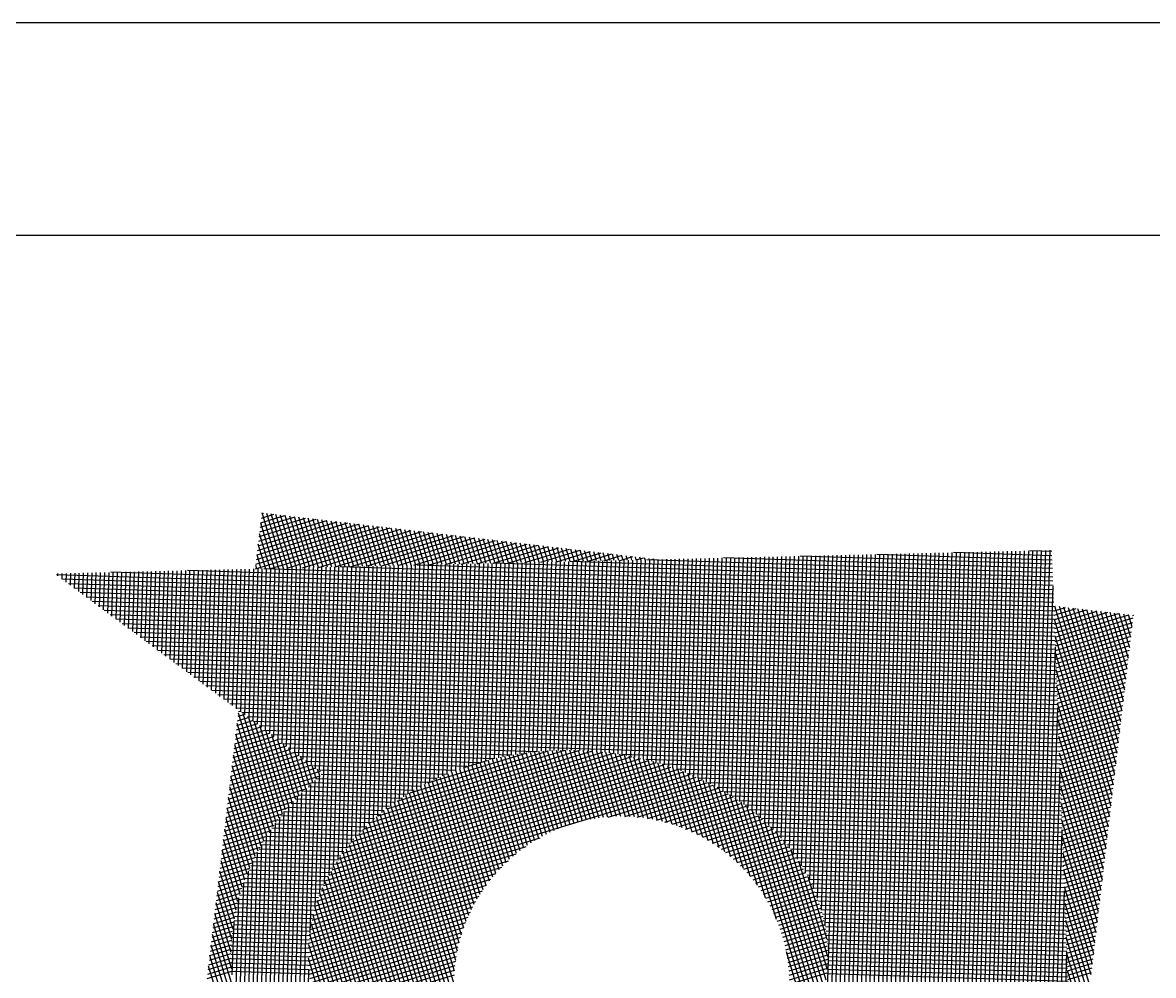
# Model space of a CAD drawing. Extents: x 0 to 1189, y 0 to 841.
# Drawn here: x 1141.99 to 1168.58, y 188.05 to 210.47 of the extents above; entities that cross this region are included whole.
import ezdxf

# ---------------------------------------------------------------- set-up
doc = ezdxf.new("R2010")
doc.units = 0
doc.layers.add('CARTOUCHE', color=7, linetype='Continuous')
doc.layers.add('CARTOUCHE_GLASS', color=7, linetype='Continuous')

msp = doc.modelspace()

# ---------------------------------------------------------------- linework, layer by layer
at = {"layer": 'CARTOUCHE'}
for p, q in [((999, 210.467), (1179, 210.467)), ((1003.865, 205.467), (1174.135, 205.467))]:
    msp.add_line(p, q, dxfattribs=at)
at = {"layer": 'CARTOUCHE_GLASS'}
for p, q in [((1147.617, 198.915), (1147.653, 198.926)), ((1148.018, 197.625), (1147.622, 198.929)), ((1148.121, 197.627), (1147.73, 198.917)), ((1148.225, 197.629), (1147.838, 198.904)), ((1147.503, 197.94), (1149.887, 198.663)), ((1147.516, 198.048), (1149.639, 198.692)), ((1147.528, 198.156), (1149.39, 198.721)), ((1147.541, 198.265), (1149.142, 198.751)), ((1147.554, 198.373), (1148.894, 198.78)), ((1147.567, 198.482), (1148.646, 198.809)), ((1147.579, 198.59), (1148.398, 198.838)), ((1147.914, 197.622), (1147.591, 198.687)), ((1147.592, 198.698), (1148.149, 198.867)), ((1147.605, 198.807), (1147.901, 198.897)), ((1148.329, 197.632), (1147.947, 198.891)), ((1148.433, 197.634), (1148.055, 198.878)), ((1148.536, 197.637), (1148.163, 198.866)), ((1148.64, 197.639), (1148.272, 198.853)), ((1148.744, 197.642), (1148.38, 198.84)), ((1148.848, 197.644), (1148.489, 198.828)), ((1148.951, 197.647), (1148.597, 198.815)), ((1149.055, 197.649), (1148.705, 198.802)), ((1149.159, 197.651), (1148.814, 198.789)), ((1149.263, 197.654), (1148.922, 198.777)), ((1149.366, 197.656), (1149.03, 198.764)), ((1149.47, 197.659), (1149.139, 198.751)), ((1149.574, 197.661), (1149.247, 198.738)), ((1149.678, 197.664), (1149.355, 198.726)), ((1149.781, 197.666), (1149.464, 198.713)), ((1149.885, 197.668), (1149.572, 198.7)), ((1149.989, 197.671), (1149.681, 198.687)), ((1150.093, 197.673), (1149.789, 198.675)), ((1150.197, 197.676), (1149.897, 198.662)), ((1150.3, 197.678), (1150.006, 198.649)), ((1147.465, 197.615), (1150.631, 198.576)), ((1147.477, 197.723), (1150.383, 198.605)), ((1147.49, 197.831), (1150.135, 198.634)), ((1147.81, 197.62), (1147.561, 198.439)), ((1147.827, 197.62), (1150.88, 198.546)), ((1148.2, 197.629), (1151.128, 198.517)), ((1148.574, 197.638), (1151.376, 198.488)), ((1148.947, 197.646), (1151.624, 198.459)), ((1149.32, 197.655), (1151.872, 198.43)), ((1149.694, 197.664), (1152.121, 198.4)), ((1150.404, 197.681), (1150.114, 198.636)), ((1150.508, 197.683), (1150.222, 198.624)), ((1150.612, 197.685), (1150.331, 198.611)), ((1150.715, 197.688), (1150.439, 198.598)), ((1150.819, 197.69), (1150.548, 198.585)), ((1150.923, 197.693), (1150.656, 198.573)), ((1151.027, 197.695), (1150.764, 198.56)), ((1151.13, 197.698), (1150.873, 198.547)), ((1151.234, 197.7), (1150.981, 198.534)), ((1151.338, 197.703), (1151.089, 198.522)), ((1151.442, 197.705), (1151.198, 198.509)), ((1151.545, 197.707), (1151.306, 198.496)), ((1151.649, 197.71), (1151.414, 198.483)), ((1151.753, 197.712), (1151.523, 198.471)), ((1151.857, 197.715), (1151.631, 198.458)), ((1151.961, 197.717), (1151.74, 198.445)), ((1152.064, 197.72), (1151.848, 198.432)), ((1152.168, 197.722), (1151.956, 198.42)), ((1152.272, 197.724), (1152.065, 198.407)), ((1152.376, 197.727), (1152.173, 198.394)), ((1152.479, 197.729), (1152.281, 198.381)), ((1147.706, 197.617), (1147.532, 198.19)), ((1150.067, 197.673), (1152.369, 198.371)), ((1150.44, 197.681), (1152.617, 198.342)), ((1150.813, 197.69), (1152.865, 198.313)), ((1151.187, 197.699), (1153.113, 198.284)), ((1151.56, 197.708), (1153.362, 198.254)), ((1151.933, 197.716), (1153.61, 198.225)), ((1152.306, 197.725), (1153.858, 198.196)), ((1152.583, 197.732), (1152.39, 198.369)), ((1152.687, 197.734), (1152.498, 198.356)), ((1152.791, 197.737), (1152.607, 198.343)), ((1152.68, 197.734), (1154.106, 198.167)), ((1152.894, 197.739), (1152.715, 198.331)), ((1152.998, 197.741), (1152.823, 198.318)), ((1153.102, 197.744), (1152.932, 198.305)), ((1153.206, 197.746), (1153.04, 198.292)), ((1153.053, 197.743), (1154.354, 198.138)), ((1153.309, 197.749), (1153.148, 198.28)), ((1153.413, 197.751), (1153.257, 198.267)), ((1153.517, 197.754), (1153.365, 198.254)), ((1153.426, 197.752), (1154.603, 198.109)), ((1153.621, 197.756), (1153.474, 198.241)), ((1153.725, 197.759), (1153.582, 198.229)), ((1153.828, 197.761), (1153.69, 198.216)), ((1153.932, 197.763), (1153.799, 198.203)), ((1154.036, 197.766), (1153.907, 198.19)), ((1154.14, 197.768), (1154.015, 198.178)), ((1154.243, 197.771), (1154.124, 198.165)), ((1154.347, 197.773), (1154.232, 198.152)), ((1154.451, 197.776), (1154.34, 198.139)), ((1154.555, 197.778), (1154.449, 198.127)), ((1154.658, 197.78), (1154.557, 198.114)), ((1147.602, 197.615), (1147.503, 197.942)), ((1153.799, 197.76), (1154.851, 198.079)), ((1154.173, 197.769), (1155.099, 198.05)), ((1154.546, 197.778), (1155.347, 198.021)), ((1154.762, 197.783), (1154.666, 198.101)), ((1154.866, 197.785), (1154.774, 198.088)), ((1154.97, 197.788), (1154.882, 198.076)), ((1154.919, 197.787), (1155.595, 197.992)), ((1155.073, 197.79), (1154.991, 198.063)), ((1155.177, 197.793), (1155.099, 198.05)), ((1155.281, 197.795), (1155.207, 198.037)), ((1155.292, 197.795), (1155.844, 197.963)), ((1155.385, 197.797), (1155.316, 198.025)), ((1155.488, 197.8), (1155.424, 198.012)), ((1155.592, 197.802), (1155.533, 197.999)), ((1155.696, 197.805), (1155.641, 197.986)), ((1155.666, 197.804), (1156.092, 197.933)), ((1155.8, 197.807), (1155.749, 197.974)), ((1155.904, 197.81), (1155.858, 197.961)), ((1156.007, 197.812), (1155.966, 197.948)), ((1156.039, 197.813), (1156.34, 197.904)), ((1156.111, 197.815), (1156.074, 197.935)), ((1156.215, 197.817), (1156.183, 197.923)), ((1156.319, 197.819), (1156.291, 197.91)), ((1156.422, 197.822), (1156.399, 197.897)), ((1156.412, 197.822), (1156.588, 197.875)), ((1156.526, 197.824), (1156.508, 197.885)), ((1156.63, 197.827), (1156.616, 197.872)), ((1156.734, 197.829), (1156.725, 197.859)), ((1156.785, 197.83), (1156.837, 197.846)), ((1156.837, 197.832), (1156.833, 197.846)), ((1157.084, 193), (1157.239, 197.84)), ((1157.183, 192.968), (1157.339, 197.843)), ((1157.282, 192.934), (1157.44, 197.845)), ((1157.381, 192.898), (1157.54, 197.847)), ((1157.48, 192.86), (1157.64, 197.85)), ((1157.578, 192.821), (1157.74, 197.852)), ((1157.677, 192.78), (1157.84, 197.855)), ((1157.776, 192.737), (1157.94, 197.857)), ((1157.874, 192.693), (1158.04, 197.859)), ((1157.973, 192.647), (1158.14, 197.862)), ((1158.072, 192.6), (1158.241, 197.864)), ((1158.17, 192.551), (1158.341, 197.866)), ((1158.268, 192.5), (1158.441, 197.869)), ((1158.367, 192.447), (1158.541, 197.871)), ((1158.465, 192.392), (1158.641, 197.873)), ((1166.208, 197.621), (1158.472, 197.869)), ((1158.563, 192.334), (1158.741, 197.876)), ((1158.661, 192.272), (1158.841, 197.878)), ((1158.759, 192.207), (1158.942, 197.88)), ((1158.857, 192.139), (1159.042, 197.883)), ((1158.955, 192.068), (1159.142, 197.885)), ((1159.053, 191.994), (1159.242, 197.887)), ((1159.15, 191.917), (1159.342, 197.89)), ((1159.248, 191.838), (1159.442, 197.892)), ((1159.345, 191.757), (1159.542, 197.894)), ((1159.442, 191.672), (1159.642, 197.897)), ((1159.54, 191.583), (1159.743, 197.899)), ((1159.637, 191.488), (1159.843, 197.901)), ((1159.733, 191.387), (1159.943, 197.904)), ((1159.83, 191.277), (1160.043, 197.906)), ((1159.926, 191.162), (1160.143, 197.908)), ((1160.023, 191.043), (1160.243, 197.911)), ((1160.119, 190.918), (1160.343, 197.913)), ((1160.214, 190.783), (1160.443, 197.915)), ((1166.204, 197.721), (1160.273, 197.911)), ((1160.31, 190.633), (1160.544, 197.918)), ((1160.404, 190.469), (1160.644, 197.92)), ((1160.499, 190.294), (1160.744, 197.922)), ((1160.592, 190.097), (1160.844, 197.925)), ((1160.685, 189.862), (1160.944, 197.927)), ((1160.776, 189.585), (1161.044, 197.93)), ((1160.799, 184.067), (1161.244, 197.934)), ((1160.864, 189.21), (1161.144, 197.932)), ((1160.897, 183.995), (1161.345, 197.937)), ((1160.994, 183.922), (1161.445, 197.939)), ((1161.092, 183.849), (1161.545, 197.941)), ((1161.19, 183.777), (1161.645, 197.944)), ((1161.288, 183.704), (1161.745, 197.946)), ((1161.385, 183.631), (1161.845, 197.948)), ((1161.483, 183.559), (1161.945, 197.951)), ((1161.581, 183.486), (1162.045, 197.953)), ((1161.678, 183.414), (1162.146, 197.955)), ((1161.776, 183.341), (1162.246, 197.958)), ((1161.874, 183.268), (1162.346, 197.96)), ((1161.972, 183.196), (1162.446, 197.962)), ((1162.069, 183.123), (1162.546, 197.965)), ((1166.2, 197.821), (1162.075, 197.954)), ((1162.167, 183.05), (1162.646, 197.967)), ((1162.265, 182.978), (1162.746, 197.969)), ((1162.362, 182.905), (1162.846, 197.972)), ((1162.46, 182.832), (1162.947, 197.974)), ((1162.558, 182.76), (1163.047, 197.976)), ((1162.656, 182.687), (1163.147, 197.979)), ((1162.753, 182.614), (1163.247, 197.981)), ((1162.851, 182.542), (1163.347, 197.983)), ((1162.949, 182.469), (1163.447, 197.986)), ((1163.046, 182.397), (1163.547, 197.988)), ((1163.144, 182.324), (1163.647, 197.99)), ((1163.242, 182.251), (1163.748, 197.993)), ((1163.34, 182.179), (1163.848, 197.995)), ((1163.437, 182.106), (1163.948, 197.997)), ((1163.535, 182.033), (1164.048, 198)), ((1163.633, 181.961), (1164.148, 198.002)), ((1163.73, 181.888), (1164.248, 198.005)), ((1163.828, 181.815), (1164.348, 198.007)), ((1166.196, 197.921), (1163.877, 197.996)), ((1163.926, 181.743), (1164.448, 198.009)), ((1164.024, 181.67), (1164.549, 198.012)), ((1164.121, 181.597), (1164.649, 198.014)), ((1164.219, 181.525), (1164.749, 198.016)), ((1164.317, 181.452), (1164.849, 198.019)), ((1164.415, 181.38), (1164.949, 198.021)), ((1164.512, 181.307), (1165.049, 198.023)), ((1164.61, 181.234), (1165.149, 198.026)), ((1164.708, 181.162), (1165.249, 198.028)), ((1164.805, 181.089), (1165.35, 198.03)), ((1164.903, 181.016), (1165.45, 198.033)), ((1165.001, 180.944), (1165.55, 198.035)), ((1165.099, 180.871), (1165.65, 198.037)), ((1165.196, 180.798), (1165.75, 198.04)), ((1165.294, 180.726), (1165.85, 198.042)), ((1165.392, 180.653), (1165.95, 198.044)), ((1165.489, 180.58), (1166.051, 198.047)), ((1165.587, 180.508), (1166.151, 198.049)), ((1166.192, 198.021), (1165.678, 198.038)), ((1145.848, 195.193), (1145.925, 197.575)), ((1166.234, 196.92), (1145.864, 197.574)), ((1145.946, 195.12), (1146.025, 197.578)), ((1146.044, 195.048), (1146.125, 197.58)), ((1146.142, 194.975), (1146.225, 197.582)), ((1146.239, 194.902), (1146.326, 197.585)), ((1146.337, 194.83), (1146.426, 197.587)), ((1146.435, 194.757), (1146.526, 197.59)), ((1146.532, 194.684), (1146.626, 197.592)), ((1146.63, 194.612), (1146.726, 197.594)), ((1146.728, 194.539), (1146.826, 197.597)), ((1146.826, 194.466), (1146.926, 197.599)), ((1146.923, 194.394), (1147.026, 197.601)), ((1147.021, 194.321), (1147.127, 197.604)), ((1147.119, 194.248), (1147.227, 197.606)), ((1147.217, 194.175), (1147.327, 197.608)), ((1147.314, 194.103), (1147.427, 197.611)), ((1147.412, 194.03), (1147.527, 197.613)), ((1147.499, 197.612), (1147.474, 197.694)), ((1147.51, 193.957), (1147.627, 197.615)), ((1147.607, 193.885), (1147.727, 197.618)), ((1166.231, 197.02), (1147.662, 197.616)), ((1147.705, 193.812), (1147.827, 197.62)), ((1147.803, 193.739), (1147.928, 197.622)), ((1147.901, 193.667), (1148.028, 197.625)), ((1147.998, 193.594), (1148.128, 197.627)), ((1148.096, 193.521), (1148.228, 197.629)), ((1148.194, 193.449), (1148.328, 197.632)), ((1148.291, 193.376), (1148.428, 197.634)), ((1148.389, 193.303), (1148.528, 197.637)), ((1148.487, 193.231), (1148.628, 197.639)), ((1148.585, 193.158), (1148.729, 197.641)), ((1148.682, 193.085), (1148.829, 197.644)), ((1148.78, 193.013), (1148.929, 197.646)), ((1148.878, 192.94), (1149.029, 197.648)), ((1148.975, 192.867), (1149.129, 197.651)), ((1148.982, 189.956), (1149.229, 197.653)), ((1149.09, 190.201), (1149.329, 197.655)), ((1149.197, 190.408), (1149.429, 197.658)), ((1149.303, 190.592), (1149.53, 197.66)), ((1149.408, 190.757), (1149.63, 197.662)), ((1166.227, 197.12), (1149.464, 197.658)), ((1149.513, 190.907), (1149.73, 197.665)), ((1149.617, 191.046), (1149.83, 197.667)), ((1149.721, 191.174), (1149.93, 197.669)), ((1149.825, 191.294), (1150.03, 197.672)), ((1149.929, 191.407), (1150.13, 197.674)), ((1150.032, 191.513), (1150.23, 197.676)), ((1150.136, 191.613), (1150.331, 197.679)), ((1150.239, 191.707), (1150.431, 197.681)), ((1150.342, 191.796), (1150.531, 197.683)), ((1150.445, 191.882), (1150.631, 197.686)), ((1150.547, 191.962), (1150.731, 197.688)), ((1150.65, 192.04), (1150.831, 197.69)), ((1150.752, 192.114), (1150.931, 197.693)), ((1150.854, 192.184), (1151.031, 197.695)), ((1150.957, 192.252), (1151.132, 197.697)), ((1151.059, 192.316), (1151.232, 197.7)), ((1151.161, 192.378), (1151.332, 197.702)), ((1151.263, 192.437), (1151.432, 197.704)), ((1166.223, 197.22), (1151.266, 197.701)), ((1151.365, 192.493), (1151.532, 197.707)), ((1151.466, 192.547), (1151.632, 197.709)), ((1151.568, 192.6), (1151.732, 197.712)), ((1151.67, 192.649), (1151.832, 197.714)), ((1151.771, 192.697), (1151.933, 197.716)), ((1151.873, 192.742), (1152.033, 197.719)), ((1151.974, 192.785), (1152.133, 197.721)), ((1152.076, 192.827), (1152.233, 197.723)), ((1152.177, 192.866), (1152.333, 197.726)), ((1152.278, 192.905), (1152.433, 197.728)), ((1152.379, 192.94), (1152.533, 197.73)), ((1152.481, 192.974), (1152.634, 197.733)), ((1152.582, 193.007), (1152.734, 197.735)), ((1152.683, 193.037), (1152.834, 197.737)), ((1152.784, 193.068), (1152.934, 197.74)), ((1152.885, 193.095), (1153.034, 197.742)), ((1152.986, 193.122), (1153.134, 197.744)), ((1166.219, 197.32), (1153.067, 197.743)), ((1153.086, 193.145), (1153.234, 197.747)), ((1153.187, 193.169), (1153.334, 197.749)), ((1153.288, 193.19), (1153.435, 197.751)), ((1153.389, 193.211), (1153.535, 197.754)), ((1153.489, 193.229), (1153.635, 197.756)), ((1153.59, 193.246), (1153.735, 197.758)), ((1153.69, 193.261), (1153.835, 197.761)), ((1153.791, 193.276), (1153.935, 197.763)), ((1153.891, 193.289), (1154.035, 197.765)), ((1153.992, 193.301), (1154.135, 197.768)), ((1154.092, 193.31), (1154.236, 197.77)), ((1154.193, 193.319), (1154.336, 197.772)), ((1154.293, 193.326), (1154.436, 197.775)), ((1154.393, 193.333), (1154.536, 197.777)), ((1154.493, 193.337), (1154.636, 197.78)), ((1154.594, 193.341), (1154.736, 197.782)), ((1154.694, 193.343), (1154.836, 197.784)), ((1154.794, 193.344), (1154.936, 197.787)), ((1166.215, 197.42), (1154.869, 197.785)), ((1154.894, 193.344), (1155.037, 197.789)), ((1154.994, 193.342), (1155.137, 197.791)), ((1155.094, 193.339), (1155.237, 197.794)), ((1155.194, 193.335), (1155.337, 197.796)), ((1155.294, 193.33), (1155.437, 197.798)), ((1155.393, 193.323), (1155.537, 197.801)), ((1155.493, 193.316), (1155.637, 197.803)), ((1155.593, 193.306), (1155.737, 197.805)), ((1155.693, 193.296), (1155.838, 197.808)), ((1155.792, 193.284), (1155.938, 197.81)), ((1155.892, 193.271), (1156.038, 197.812)), ((1155.992, 193.256), (1156.138, 197.815)), ((1156.091, 193.241), (1156.238, 197.817)), ((1156.191, 193.223), (1156.338, 197.819)), ((1156.29, 193.205), (1156.438, 197.822)), ((1156.389, 193.184), (1156.538, 197.824)), ((1156.489, 193.163), (1156.639, 197.826)), ((1156.588, 193.14), (1156.739, 197.829)), ((1166.211, 197.521), (1156.67, 197.827)), ((1156.687, 193.115), (1156.839, 197.831)), ((1156.787, 193.089), (1156.939, 197.833)), ((1156.886, 193.061), (1157.039, 197.836)), ((1156.985, 193.032), (1157.139, 197.838)), ((1166.242, 196.719), (1142.783, 197.473)), ((1142.819, 197.446), (1142.821, 197.502)), ((1142.917, 197.374), (1142.921, 197.505)), ((1166.246, 196.619), (1142.924, 197.368)), ((1143.015, 197.301), (1143.021, 197.507)), ((1143.112, 197.228), (1143.121, 197.51)), ((1143.21, 197.155), (1143.222, 197.512)), ((1143.308, 197.083), (1143.322, 197.514)), ((1143.406, 197.01), (1143.422, 197.517)), ((1143.503, 196.937), (1143.522, 197.519)), ((1143.601, 196.865), (1143.622, 197.521)), ((1143.699, 196.792), (1143.722, 197.524)), ((1143.796, 196.719), (1143.822, 197.526)), ((1143.894, 196.647), (1143.922, 197.528)), ((1143.992, 196.574), (1144.023, 197.531)), ((1166.238, 196.819), (1144.065, 197.532)), ((1144.09, 196.501), (1144.123, 197.533)), ((1144.187, 196.429), (1144.223, 197.535)), ((1144.285, 196.356), (1144.323, 197.538)), ((1144.383, 196.283), (1144.423, 197.54)), ((1144.48, 196.211), (1144.523, 197.542)), ((1144.578, 196.138), (1144.623, 197.545)), ((1144.676, 196.065), (1144.723, 197.547)), ((1144.774, 195.993), (1144.824, 197.55)), ((1144.871, 195.92), (1144.924, 197.552)), ((1144.969, 195.847), (1145.024, 197.554)), ((1145.067, 195.774), (1145.124, 197.557)), ((1145.164, 195.702), (1145.224, 197.559)), ((1145.262, 195.629), (1145.324, 197.561)), ((1145.36, 195.556), (1145.424, 197.564)), ((1145.458, 195.484), (1145.524, 197.566)), ((1145.555, 195.411), (1145.625, 197.568)), ((1145.653, 195.338), (1145.725, 197.571)), ((1145.751, 195.266), (1145.825, 197.573)), ((1166.249, 196.519), (1143.065, 197.264)), ((1166.253, 196.419), (1143.205, 197.159)), ((1166.257, 196.319), (1143.346, 197.055)), ((1165.685, 180.435), (1166.224, 197.204)), ((1166.261, 196.218), (1143.486, 196.95)), ((1166.265, 196.118), (1143.627, 196.845)), ((1166.268, 196.018), (1143.768, 196.741)), ((1166.272, 195.918), (1143.908, 196.636)), ((1166.276, 195.818), (1144.049, 196.532)), ((1166.242, 196.729), (1166.268, 196.737)), ((1166.245, 196.625), (1166.516, 196.707)), ((1166.249, 196.522), (1166.764, 196.678)), ((1166.253, 196.419), (1167.012, 196.649)), ((1166.257, 196.315), (1167.261, 196.62)), ((1167.615, 192.276), (1166.261, 196.737)), ((1166.261, 196.212), (1167.509, 196.591)), ((1166.265, 196.109), (1167.757, 196.561)), ((1166.269, 196.005), (1168.005, 196.532)), ((1167.644, 192.524), (1166.37, 196.725)), ((1167.673, 192.772), (1166.478, 196.712)), ((1167.703, 193.02), (1166.586, 196.699)), ((1167.732, 193.269), (1166.695, 196.686)), ((1167.761, 193.517), (1166.803, 196.674)), ((1167.79, 193.765), (1166.911, 196.661)), ((1167.819, 194.013), (1167.02, 196.648)), ((1167.848, 194.262), (1167.128, 196.635)), ((1167.878, 194.51), (1167.236, 196.623)), ((1167.907, 194.758), (1167.345, 196.61)), ((1167.936, 195.006), (1167.453, 196.597)), ((1167.965, 195.254), (1167.562, 196.584)), ((1167.994, 195.503), (1167.67, 196.572)), ((1168.024, 195.751), (1167.778, 196.559)), ((1168.053, 195.999), (1167.887, 196.546)), ((1168.082, 196.247), (1167.995, 196.533)), ((1168.111, 196.496), (1168.103, 196.521)), ((1166.28, 195.717), (1144.189, 196.427)), ((1166.283, 195.617), (1144.33, 196.323)), ((1167.586, 192.027), (1166.253, 196.419)), ((1166.273, 195.902), (1168.107, 196.459)), ((1166.277, 195.799), (1168.094, 196.35)), ((1166.287, 195.517), (1144.47, 196.218)), ((1166.291, 195.417), (1144.611, 196.113)), ((1166.295, 195.317), (1144.752, 196.009)), ((1167.557, 191.779), (1166.268, 196.026)), ((1166.28, 195.695), (1168.081, 196.242)), ((1166.284, 195.592), (1168.069, 196.134)), ((1166.288, 195.489), (1168.056, 196.025)), ((1166.298, 195.217), (1144.892, 195.904)), ((1166.302, 195.116), (1145.033, 195.8)), ((1165.783, 180.363), (1166.278, 195.772)), ((1166.292, 195.385), (1168.043, 195.917)), ((1166.296, 195.282), (1168.03, 195.808)), ((1166.306, 195.016), (1145.173, 195.695)), ((1166.31, 194.916), (1145.314, 195.591)), ((1166.314, 194.816), (1145.455, 195.486)), ((1167.527, 191.531), (1166.283, 195.633)), ((1166.3, 195.179), (1168.018, 195.7)), ((1166.304, 195.075), (1168.005, 195.592)), ((1166.308, 194.972), (1167.992, 195.483)), ((1166.317, 194.716), (1145.595, 195.381)), ((1166.321, 194.616), (1145.736, 195.277)), ((1167.498, 191.283), (1166.298, 195.24)), ((1166.312, 194.869), (1167.979, 195.375)), ((1166.315, 194.766), (1167.967, 195.267)), ((1166.325, 194.515), (1145.876, 195.172)), ((1166.329, 194.415), (1146.017, 195.068)), ((1166.332, 194.315), (1146.157, 194.963)), ((1166.319, 194.662), (1167.954, 195.158)), ((1166.323, 194.559), (1167.941, 195.05)), ((1166.327, 194.456), (1167.928, 194.941)), ((1166.336, 194.215), (1146.298, 194.859)), ((1166.34, 194.115), (1146.439, 194.754)), ((1166.344, 194.015), (1146.579, 194.649)), ((1167.469, 191.035), (1166.312, 194.846)), ((1166.331, 194.352), (1167.916, 194.833)), ((1166.335, 194.249), (1167.903, 194.725)), ((1166.348, 193.914), (1146.72, 194.545)), ((1166.351, 193.814), (1146.86, 194.44)), ((1167.44, 190.786), (1166.327, 194.453)), ((1166.339, 194.146), (1167.89, 194.616)), ((1166.343, 194.042), (1167.877, 194.508)), ((1166.347, 193.939), (1167.865, 194.4)), ((1166.355, 193.714), (1147.001, 194.336)), ((1147.057, 194.147), (1147.198, 194.189)), ((1147.878, 191.541), (1147.065, 194.219)), ((1147.07, 194.255), (1147.098, 194.264)), ((1166.359, 193.614), (1147.142, 194.231)), ((1147.95, 191.647), (1147.173, 194.208)), ((1166.363, 193.514), (1147.282, 194.127)), ((1165.88, 180.29), (1166.332, 194.338)), ((1166.35, 193.836), (1167.852, 194.291)), ((1166.354, 193.732), (1167.839, 194.183)), ((1147.006, 193.713), (1147.597, 193.893)), ((1147.019, 193.822), (1147.497, 193.967)), ((1147.031, 193.93), (1147.397, 194.041)), ((1147.806, 191.433), (1147.036, 193.971)), ((1147.044, 194.038), (1147.297, 194.115)), ((1148.024, 191.748), (1147.308, 194.107)), ((1166.366, 193.414), (1147.423, 194.022)), ((1148.099, 191.846), (1147.443, 194.007)), ((1166.37, 193.313), (1147.563, 193.918)), ((1148.175, 191.941), (1147.578, 193.906)), ((1167.411, 190.538), (1166.342, 194.06)), ((1166.358, 193.629), (1167.826, 194.075)), ((1166.362, 193.526), (1167.814, 193.966)), ((1166.366, 193.422), (1167.801, 193.858)), ((1146.955, 193.28), (1147.996, 193.596)), ((1146.968, 193.388), (1147.896, 193.67)), ((1146.98, 193.497), (1147.796, 193.744)), ((1146.993, 193.605), (1147.697, 193.818)), ((1147.735, 191.323), (1147.007, 193.723)), ((1166.374, 193.213), (1147.704, 193.813)), ((1148.252, 192.031), (1147.713, 193.806)), ((1166.378, 193.113), (1147.844, 193.708)), ((1148.33, 192.118), (1147.848, 193.706)), ((1148.409, 192.202), (1147.983, 193.605)), ((1166.381, 193.013), (1147.985, 193.604)), ((1167.382, 190.29), (1166.357, 193.667)), ((1166.37, 193.319), (1167.788, 193.749)), ((1166.374, 193.216), (1167.776, 193.641)), ((1146.917, 192.955), (1148.295, 193.373)), ((1146.929, 193.063), (1148.195, 193.447)), ((1146.942, 193.171), (1148.096, 193.521)), ((1147.665, 191.208), (1146.978, 193.474)), ((1148.489, 192.281), (1148.118, 193.505)), ((1154.072, 193.308), (1148.126, 193.499)), ((1148.571, 192.358), (1148.253, 193.404)), ((1153.481, 193.227), (1148.266, 193.395)), ((1150.348, 191.801), (1155.368, 193.325)), ((1150.555, 191.969), (1155.073, 193.34)), ((1150.8, 192.148), (1154.742, 193.344)), ((1151.103, 192.344), (1154.355, 193.331)), ((1154.769, 191.561), (1154.235, 193.322)), ((1154.864, 191.593), (1154.337, 193.33)), ((1154.959, 191.622), (1154.44, 193.335)), ((1155.056, 191.65), (1154.543, 193.339)), ((1155.153, 191.675), (1154.647, 193.342)), ((1155.25, 191.697), (1154.751, 193.344)), ((1155.349, 191.717), (1154.855, 193.344)), ((1155.448, 191.734), (1154.96, 193.342)), ((1155.548, 191.749), (1155.065, 193.34)), ((1155.649, 191.762), (1155.171, 193.336)), ((1155.75, 191.771), (1155.277, 193.331)), ((1155.853, 191.779), (1155.384, 193.324)), ((1166.378, 193.112), (1167.763, 193.533)), ((1166.382, 193.009), (1167.75, 193.424)), ((1146.866, 192.521), (1148.694, 193.076)), ((1146.878, 192.63), (1148.595, 193.15)), ((1146.891, 192.738), (1148.495, 193.225)), ((1146.904, 192.846), (1148.395, 193.299)), ((1147.596, 191.091), (1146.949, 193.226)), ((1148.652, 192.433), (1148.388, 193.304)), ((1153.065, 193.14), (1148.407, 193.29)), ((1148.734, 192.508), (1148.523, 193.204)), ((1152.729, 193.051), (1148.547, 193.186)), ((1148.816, 192.583), (1148.658, 193.103)), ((1152.44, 192.96), (1148.688, 193.081)), ((1149.431, 190.792), (1156.898, 193.057)), ((1149.525, 190.925), (1156.717, 193.107)), ((1149.629, 191.061), (1156.527, 193.154)), ((1149.743, 191.2), (1156.326, 193.197)), ((1149.869, 191.343), (1156.112, 193.237)), ((1150.009, 191.49), (1155.884, 193.272)), ((1150.167, 191.642), (1155.637, 193.302)), ((1151.517, 192.574), (1153.858, 193.284)), ((1152.394, 192.945), (1152.917, 193.103)), ((1153.441, 190.771), (1152.748, 193.057)), ((1153.524, 190.844), (1152.844, 193.084)), ((1153.607, 190.913), (1152.941, 193.11)), ((1153.692, 190.979), (1153.038, 193.134)), ((1153.777, 191.042), (1153.135, 193.157)), ((1153.863, 191.103), (1153.233, 193.179)), ((1153.95, 191.16), (1153.332, 193.199)), ((1154.038, 191.215), (1153.43, 193.218)), ((1154.127, 191.267), (1153.529, 193.236)), ((1154.216, 191.317), (1153.629, 193.252)), ((1154.306, 191.364), (1153.729, 193.267)), ((1154.398, 191.408), (1153.829, 193.281)), ((1154.489, 191.45), (1153.93, 193.293)), ((1154.582, 191.489), (1154.031, 193.304)), ((1154.675, 191.526), (1154.133, 193.314)), ((1155.956, 191.783), (1155.491, 193.316)), ((1156.06, 191.785), (1155.598, 193.305)), ((1156.164, 191.785), (1155.706, 193.294)), ((1156.27, 191.781), (1155.815, 193.281)), ((1156.376, 191.774), (1155.924, 193.266)), ((1156.484, 191.765), (1156.033, 193.25)), ((1166.385, 192.913), (1156.072, 193.244)), ((1156.592, 191.752), (1156.143, 193.231)), ((1156.701, 191.736), (1156.254, 193.212)), ((1156.812, 191.717), (1156.365, 193.189)), ((1156.923, 191.694), (1156.477, 193.165)), ((1157.036, 191.668), (1156.589, 193.14)), ((1166.389, 192.812), (1156.646, 193.125)), ((1157.149, 191.638), (1156.702, 193.111)), ((1157.264, 191.604), (1156.816, 193.081)), ((1167.352, 190.042), (1166.372, 193.274)), ((1166.385, 192.906), (1167.737, 193.316)), ((1166.389, 192.802), (1167.725, 193.208)), ((1166.393, 192.699), (1167.712, 193.099)), ((1146.827, 192.196), (1148.994, 192.853)), ((1146.84, 192.304), (1148.894, 192.928)), ((1146.853, 192.413), (1148.794, 193.002)), ((1147.529, 190.97), (1146.919, 192.978)), ((1148.897, 192.659), (1148.793, 193.003)), ((1152.184, 192.869), (1148.829, 192.976)), ((1148.978, 192.739), (1148.928, 192.902)), ((1151.953, 192.776), (1148.969, 192.872)), ((1149.131, 190.282), (1157.543, 192.835)), ((1149.196, 190.407), (1157.392, 192.894)), ((1149.267, 190.533), (1157.234, 192.95)), ((1149.346, 190.661), (1157.07, 193.005)), ((1152.821, 190.061), (1151.992, 192.793)), ((1152.894, 190.164), (1152.085, 192.83)), ((1152.968, 190.263), (1152.178, 192.867)), ((1153.044, 190.358), (1152.272, 192.903)), ((1153.121, 190.448), (1152.367, 192.935)), ((1153.2, 190.534), (1152.461, 192.968)), ((1153.279, 190.617), (1152.556, 192.999)), ((1153.36, 190.696), (1152.652, 193.028)), ((1157.38, 191.565), (1156.93, 193.048)), ((1166.393, 192.712), (1157.046, 193.013)), ((1157.498, 191.522), (1157.046, 193.013)), ((1157.617, 191.474), (1157.161, 192.975)), ((1157.738, 191.421), (1157.278, 192.935)), ((1166.397, 192.612), (1157.369, 192.902)), ((1157.86, 191.361), (1157.396, 192.892)), ((1157.985, 191.296), (1157.514, 192.847)), ((1158.111, 191.223), (1157.633, 192.798)), ((1166.4, 192.512), (1157.645, 192.793)), ((1165.978, 180.217), (1166.386, 192.904)), ((1167.323, 189.793), (1166.386, 192.881)), ((1166.397, 192.596), (1167.699, 192.991)), ((1166.401, 192.492), (1167.686, 192.882)), ((1146.802, 191.979), (1148.828, 192.594)), ((1146.815, 192.088), (1148.985, 192.746)), ((1147.462, 190.845), (1146.89, 192.73)), ((1148.514, 184.733), (1148.765, 192.536)), ((1148.753, 189.051), (1148.868, 192.632)), ((1151.367, 192.495), (1148.809, 192.577)), ((1148.872, 189.639), (1148.971, 192.732)), ((1151.546, 192.589), (1148.912, 192.674)), ((1148.923, 189.802), (1158.1, 192.586)), ((1148.967, 189.919), (1157.966, 192.65)), ((1151.741, 192.683), (1149.009, 192.771)), ((1149.016, 190.039), (1157.83, 192.713)), ((1149.07, 190.16), (1157.689, 192.775)), ((1152.421, 189.311), (1151.443, 192.535)), ((1152.482, 189.455), (1151.533, 192.583)), ((1152.546, 189.59), (1151.624, 192.627)), ((1152.612, 189.717), (1151.715, 192.67)), ((1152.679, 189.838), (1151.807, 192.713)), ((1152.749, 189.952), (1151.899, 192.753)), ((1158.24, 191.142), (1157.753, 192.747)), ((1158.372, 191.052), (1157.874, 192.693)), ((1166.404, 192.412), (1157.891, 192.685)), ((1158.507, 190.951), (1157.996, 192.636)), ((1166.408, 192.312), (1158.116, 192.578)), ((1158.646, 190.837), (1158.118, 192.577)), ((1166.405, 192.389), (1167.674, 192.774)), ((1166.409, 192.286), (1167.661, 192.666)), ((1166.413, 192.182), (1167.648, 192.557)), ((1146.776, 191.763), (1148.492, 192.283)), ((1146.789, 191.871), (1148.658, 192.438)), ((1147.397, 190.716), (1146.861, 192.482)), ((1148.321, 184.944), (1148.558, 192.346)), ((1148.417, 184.836), (1148.662, 192.442)), ((1150.892, 192.21), (1148.495, 192.287)), ((1151.041, 192.305), (1148.598, 192.383)), ((1151.199, 192.4), (1148.704, 192.48)), ((1152.176, 188.397), (1150.998, 192.278)), ((1152.214, 188.617), (1151.086, 192.333)), ((1152.259, 188.814), (1151.175, 192.386)), ((1152.309, 188.993), (1151.263, 192.438)), ((1152.363, 189.158), (1151.353, 192.487)), ((1155.763, 191.773), (1158.229, 192.521)), ((1156.148, 191.785), (1158.354, 192.454)), ((1156.44, 191.769), (1158.475, 192.386)), ((1156.685, 191.739), (1158.591, 192.317)), ((1158.79, 190.708), (1158.242, 192.514)), ((1166.412, 192.211), (1158.323, 192.471)), ((1158.94, 190.559), (1158.367, 192.447)), ((1159.098, 190.382), (1158.493, 192.376)), ((1166.415, 192.111), (1158.511, 192.365)), ((1159.268, 190.165), (1158.621, 192.298)), ((1166.419, 192.011), (1158.68, 192.26)), ((1167.294, 189.545), (1166.401, 192.487)), ((1166.417, 192.079), (1167.635, 192.449)), ((1166.421, 191.976), (1167.623, 192.341)), ((1146.751, 191.546), (1148.217, 191.991)), ((1146.764, 191.654), (1148.345, 192.134)), ((1147.333, 190.58), (1146.832, 192.234)), ((1148.032, 185.298), (1148.248, 192.027)), ((1148.128, 185.175), (1148.352, 192.141)), ((1150.496, 191.922), (1148.221, 191.995)), ((1148.224, 185.056), (1148.455, 192.247)), ((1150.62, 192.018), (1148.306, 192.093)), ((1150.752, 192.114), (1148.398, 192.19)), ((1153.128, 183.884), (1150.652, 192.042)), ((1152.16, 187.418), (1150.738, 192.104)), ((1152.137, 187.837), (1150.824, 192.164)), ((1152.148, 188.144), (1150.911, 192.222)), ((1156.9, 191.699), (1158.701, 192.246)), ((1157.093, 191.653), (1158.808, 192.174)), ((1157.269, 191.602), (1158.911, 192.101)), ((1157.431, 191.547), (1159.01, 192.026)), ((1159.461, 189.875), (1158.751, 192.212)), ((1166.423, 191.911), (1158.835, 192.155)), ((1159.722, 189.358), (1158.884, 192.12)), ((1166.427, 191.811), (1158.979, 192.05)), ((1160.572, 186.901), (1159.019, 192.02)), ((1167.265, 189.297), (1166.416, 192.094)), ((1166.424, 191.873), (1167.61, 192.232)), ((1166.428, 191.769), (1167.597, 192.124)), ((1166.432, 191.666), (1167.584, 192.016)), ((1146.738, 191.438), (1148.104, 191.852)), ((1147.213, 190.289), (1146.773, 191.737)), ((1147.272, 190.438), (1146.803, 191.985)), ((1147.84, 185.562), (1148.04, 191.769)), ((1147.936, 185.427), (1148.144, 191.903)), ((1150.264, 191.73), (1148.063, 191.8)), ((1150.378, 191.826), (1148.14, 191.898)), ((1152.675, 183.996), (1150.315, 191.774)), ((1152.789, 183.966), (1150.399, 191.844)), ((1152.903, 183.936), (1150.482, 191.912)), ((1153.015, 183.909), (1150.567, 191.978)), ((1157.582, 191.489), (1159.107, 191.951)), ((1157.724, 191.427), (1159.202, 191.876)), ((1157.857, 191.363), (1159.295, 191.799)), ((1166.43, 191.711), (1159.115, 191.946)), ((1160.634, 187.041), (1159.156, 191.912)), ((1166.434, 191.61), (1159.244, 191.841)), ((1160.694, 187.19), (1159.295, 191.799)), ((1166.438, 191.51), (1159.368, 191.737)), ((1166.436, 191.563), (1167.572, 191.907)), ((1166.44, 191.459), (1167.559, 191.799)), ((1146.713, 191.221), (1147.907, 191.583)), ((1146.725, 191.329), (1148.001, 191.716)), ((1147.156, 190.131), (1146.744, 191.489)), ((1147.65, 185.855), (1147.83, 191.47)), ((1147.745, 185.704), (1147.935, 191.625)), ((1149.961, 191.439), (1147.854, 191.507)), ((1150.057, 191.536), (1147.921, 191.605)), ((1150.157, 191.633), (1147.991, 191.703)), ((1152.212, 184.147), (1149.99, 191.469)), ((1152.329, 184.105), (1150.07, 191.549)), ((1152.445, 184.066), (1150.151, 191.627)), ((1152.56, 184.031), (1150.233, 191.701)), ((1157.983, 191.297), (1159.386, 191.722)), ((1158.102, 191.228), (1159.473, 191.644)), ((1158.215, 191.158), (1159.558, 191.566)), ((1158.323, 191.086), (1159.639, 191.486)), ((1160.749, 187.352), (1159.436, 191.678)), ((1166.442, 191.41), (1159.485, 191.634)), ((1160.8, 187.529), (1159.582, 191.543)), ((1166.446, 191.31), (1159.595, 191.53)), ((1166.076, 180.145), (1166.44, 191.47)), ((1167.236, 189.049), (1166.431, 191.701)), ((1166.444, 191.356), (1167.546, 191.69)), ((1166.448, 191.253), (1167.533, 191.582)), ((1166.452, 191.149), (1167.521, 191.474)), ((1146.674, 190.896), (1147.657, 191.194)), ((1146.687, 191.004), (1147.735, 191.322)), ((1146.7, 191.112), (1147.818, 191.452)), ((1147.103, 189.961), (1146.715, 191.241)), ((1147.555, 186.017), (1147.725, 191.305)), ((1149.699, 191.148), (1147.668, 191.213)), ((1149.781, 191.245), (1147.728, 191.311)), ((1149.869, 191.342), (1147.791, 191.409)), ((1148.885, 189.685), (1154.161, 191.286)), ((1151.855, 184.291), (1149.754, 191.213)), ((1151.974, 184.24), (1149.832, 191.301)), ((1152.094, 184.192), (1149.91, 191.387)), ((1158.426, 191.013), (1159.717, 191.405)), ((1158.524, 190.938), (1159.791, 191.323)), ((1158.617, 190.862), (1159.862, 191.24)), ((1166.449, 191.21), (1159.696, 191.427)), ((1160.845, 187.723), (1159.734, 191.386)), ((1166.453, 191.11), (1159.79, 191.324)), ((1166.457, 191.009), (1159.878, 191.221)), ((1160.885, 187.935), (1159.895, 191.201)), ((1167.206, 188.801), (1166.446, 191.308)), ((1166.456, 191.046), (1167.508, 191.365)), ((1166.459, 190.943), (1167.495, 191.257)), ((1146.649, 190.679), (1147.513, 190.941)), ((1146.662, 190.787), (1147.582, 191.067)), ((1147.054, 189.779), (1146.686, 190.993)), ((1147.367, 186.391), (1147.513, 190.941)), ((1147.46, 186.195), (1147.619, 191.13)), ((1149.546, 190.952), (1147.554, 191.016)), ((1149.621, 191.05), (1147.61, 191.115)), ((1148.852, 189.571), (1153.834, 191.083)), ((1151.488, 184.467), (1149.527, 190.927)), ((1151.611, 184.403), (1149.602, 191.026)), ((1151.733, 184.346), (1149.677, 191.122)), ((1158.707, 190.785), (1159.931, 191.156)), ((1158.792, 190.706), (1159.999, 191.072)), ((1158.874, 190.626), (1160.065, 190.988)), ((1166.461, 190.909), (1159.962, 191.118)), ((1166.464, 190.809), (1160.044, 191.015)), ((1160.915, 188.181), (1160.062, 190.992)), ((1166.463, 190.839), (1167.483, 191.149)), ((1166.467, 190.736), (1167.47, 191.04)), ((1166.471, 190.633), (1167.457, 190.932)), ((1146.623, 190.462), (1147.386, 190.694)), ((1146.636, 190.571), (1147.447, 190.817)), ((1147.009, 189.582), (1146.657, 190.745)), ((1147.274, 186.61), (1147.406, 190.734)), ((1149.344, 190.659), (1147.4, 190.721)), ((1149.407, 190.757), (1147.449, 190.82)), ((1149.474, 190.855), (1147.5, 190.918)), ((1148.801, 189.346), (1153.413, 190.746)), ((1148.825, 189.458), (1153.6, 190.907)), ((1151.237, 184.604), (1149.382, 190.718)), ((1151.363, 184.532), (1149.454, 190.825)), ((1158.952, 190.546), (1160.13, 190.903)), ((1159.027, 190.464), (1160.191, 190.817)), ((1159.099, 190.381), (1160.249, 190.73)), ((1166.468, 190.709), (1160.122, 190.913)), ((1166.472, 190.609), (1160.196, 190.81)), ((1160.929, 188.481), (1160.244, 190.738)), ((1166.476, 190.509), (1160.263, 190.708)), ((1167.177, 188.552), (1166.46, 190.915)), ((1166.475, 190.529), (1167.444, 190.823)), ((1166.479, 190.426), (1167.432, 190.715)), ((1146.598, 190.245), (1147.278, 190.452)), ((1146.611, 190.354), (1147.33, 190.572)), ((1146.969, 189.371), (1146.627, 190.496)), ((1147.182, 186.859), (1147.299, 190.501)), ((1149.173, 190.364), (1147.267, 190.425)), ((1149.226, 190.462), (1147.309, 190.524)), ((1149.284, 190.561), (1147.353, 190.623)), ((1148.763, 189.126), (1153.122, 190.448)), ((1148.781, 189.236), (1153.256, 190.594)), ((1150.981, 184.76), (1149.242, 190.49)), ((1151.11, 184.679), (1149.311, 190.607)), ((1159.167, 190.297), (1160.304, 190.642)), ((1159.233, 190.213), (1160.356, 190.554)), ((1159.295, 190.127), (1160.407, 190.465)), ((1166.48, 190.408), (1160.326, 190.606)), ((1166.483, 190.308), (1160.385, 190.504)), ((1166.487, 190.208), (1160.441, 190.402)), ((1167.148, 188.304), (1166.475, 190.522)), ((1166.483, 190.323), (1167.419, 190.607)), ((1166.487, 190.219), (1167.406, 190.498)), ((1146.572, 190.029), (1147.186, 190.215)), ((1146.585, 190.137), (1147.23, 190.333)), ((1146.934, 189.143), (1146.598, 190.248)), ((1147.091, 187.148), (1147.19, 190.227)), ((1149.029, 190.068), (1147.156, 190.129)), ((1149.074, 190.167), (1147.19, 190.228)), ((1149.122, 190.266), (1147.227, 190.326)), ((1148.735, 188.908), (1152.899, 190.172)), ((1148.748, 189.017), (1153.004, 190.308)), ((1150.717, 184.94), (1149.109, 190.24)), ((1150.85, 184.847), (1149.175, 190.368)), ((1159.355, 190.041), (1160.456, 190.375)), ((1159.412, 189.954), (1160.504, 190.285)), ((1159.466, 189.866), (1160.548, 190.194)), ((1160.909, 188.891), (1160.462, 190.364)), ((1166.491, 190.108), (1160.496, 190.3)), ((1166.495, 190.008), (1160.546, 190.199)), ((1167.119, 188.056), (1166.49, 190.128)), ((1166.491, 190.116), (1167.393, 190.39)), ((1166.494, 190.013), (1167.381, 190.282)), ((1166.498, 189.909), (1167.368, 190.173)), ((1146.534, 189.704), (1147.077, 189.868)), ((1146.547, 189.812), (1147.109, 189.983)), ((1146.56, 189.92), (1147.145, 190.098)), ((1146.907, 188.888), (1146.569, 190)), ((1147.002, 187.51), (1147.078, 189.872)), ((1148.949, 189.871), (1147.094, 189.931)), ((1148.987, 189.97), (1147.124, 190.03)), ((1148.716, 188.694), (1152.723, 189.909)), ((1148.724, 188.801), (1152.806, 190.039)), ((1150.445, 185.149), (1148.984, 189.962)), ((1150.582, 185.04), (1149.045, 190.105)), ((1159.518, 189.777), (1160.59, 190.102)), ((1159.567, 189.687), (1160.629, 190.009)), ((1159.613, 189.597), (1160.665, 189.916)), ((1166.498, 189.907), (1160.592, 190.097)), ((1166.502, 189.807), (1160.634, 189.996)), ((1166.506, 189.707), (1160.673, 189.895)), ((1166.173, 180.072), (1166.494, 190.036)), ((1166.502, 189.806), (1167.355, 190.065)), ((1166.506, 189.703), (1167.342, 189.957)), ((1146.509, 189.487), (1147.022, 189.643)), ((1146.521, 189.595), (1147.048, 189.755)), ((1146.894, 188.585), (1146.54, 189.752)), ((1148.853, 189.574), (1147.02, 189.633)), ((1148.882, 189.673), (1147.043, 189.732)), ((1148.913, 189.772), (1147.067, 189.831)), ((1148.71, 188.483), (1152.58, 189.657)), ((1148.711, 188.588), (1152.648, 189.782)), ((1150.16, 185.397), (1148.872, 189.642)), ((1150.304, 185.267), (1148.926, 189.809)), ((1159.657, 189.506), (1160.699, 189.822)), ((1159.699, 189.414), (1160.732, 189.727)), ((1159.737, 189.321), (1160.762, 189.632)), ((1166.51, 189.607), (1160.709, 189.793)), ((1166.513, 189.507), (1160.743, 189.692)), ((1167.09, 187.808), (1166.505, 189.735)), ((1166.51, 189.599), (1167.33, 189.848)), ((1166.514, 189.496), (1167.317, 189.74)), ((1166.518, 189.393), (1167.304, 189.631)), ((1146.483, 189.27), (1146.978, 189.42)), ((1146.496, 189.378), (1146.999, 189.531)), ((1146.908, 188.194), (1146.511, 189.504)), ((1148.787, 189.276), (1146.962, 189.334)), ((1148.806, 189.375), (1146.98, 189.434)), ((1148.828, 189.475), (1146.999, 189.533)), ((1148.711, 188.379), (1152.519, 189.534)), ((1148.716, 188.276), (1152.464, 189.413)), ((1150.012, 185.541), (1148.824, 189.456)), ((1159.774, 189.227), (1160.79, 189.536)), ((1159.808, 189.133), (1160.815, 189.439)), ((1159.839, 189.038), (1160.838, 189.341)), ((1166.517, 189.407), (1160.774, 189.591)), ((1166.521, 189.306), (1160.802, 189.49)), ((1166.525, 189.206), (1160.827, 189.389)), ((1167.061, 187.559), (1166.52, 189.342)), ((1166.522, 189.289), (1167.291, 189.523)), ((1166.526, 189.186), (1167.279, 189.415)), ((1146.445, 188.945), (1146.927, 189.091)), ((1146.458, 189.053), (1146.942, 189.2)), ((1146.47, 189.162), (1146.959, 189.31)), ((1146.987, 187.591), (1146.481, 189.256)), ((1146.92, 188.057), (1146.961, 189.322)), ((1148.756, 189.077), (1146.933, 189.135)), ((1148.771, 189.176), (1146.947, 189.235)), ((1148.724, 188.173), (1152.414, 189.293)), ((1148.734, 188.072), (1152.369, 189.175)), ((1149.858, 185.703), (1148.783, 189.248)), ((1159.869, 188.943), (1160.858, 189.243)), ((1159.895, 188.846), (1160.876, 189.144)), ((1166.529, 189.106), (1160.849, 189.289)), ((1166.532, 189.006), (1160.868, 189.188)), ((1166.536, 188.906), (1160.884, 189.087)), ((1166.529, 189.083), (1167.266, 189.306)), ((1166.533, 188.979), (1167.253, 189.198)), ((1166.537, 188.876), (1167.24, 189.09)), ((1146.419, 188.728), (1146.906, 188.876)), ((1146.432, 188.837), (1146.915, 188.983)), ((1149.826, 177.889), (1146.452, 189.008)), ((1148.722, 188.778), (1146.903, 188.836)), ((1148.732, 188.877), (1146.911, 188.936)), ((1148.743, 188.977), (1146.921, 189.036)), ((1148.747, 187.971), (1152.329, 189.059)), ((1149.698, 185.888), (1148.748, 189.017)), ((1148.763, 187.872), (1152.294, 188.943)), ((1148.781, 187.773), (1152.263, 188.829)), ((1159.92, 188.749), (1160.891, 189.044)), ((1159.941, 188.651), (1160.903, 188.943)), ((1159.961, 188.553), (1160.914, 188.842)), ((1166.54, 188.806), (1160.898, 188.987)), ((1166.544, 188.705), (1160.909, 188.886)), ((1167.031, 187.311), (1166.534, 188.949)), ((1166.541, 188.773), (1167.228, 188.981)), ((1166.545, 188.67), (1167.215, 188.873)), ((1146.381, 188.403), (1146.894, 188.559)), ((1146.394, 188.511), (1146.895, 188.664)), ((1146.407, 188.62), (1146.899, 188.769)), ((1149.718, 177.901), (1146.423, 188.759)), ((1148.71, 188.478), (1146.894, 188.536)), ((1148.711, 188.578), (1146.895, 188.636)), ((1148.715, 188.678), (1146.898, 188.736)), ((1149.527, 186.107), (1148.721, 188.763)), ((1148.802, 187.675), (1152.235, 188.716)), ((1148.826, 187.577), (1152.212, 188.605)), ((1160.509, 186.766), (1159.951, 188.603)), ((1159.978, 188.453), (1160.921, 188.74)), ((1159.992, 188.353), (1160.926, 188.637)), ((1160.004, 188.252), (1160.929, 188.533)), ((1166.547, 188.605), (1160.918, 188.786)), ((1166.551, 188.505), (1160.924, 188.686)), ((1166.555, 188.405), (1160.928, 188.586)), ((1166.271, 179.999), (1166.548, 188.602)), ((1166.549, 188.566), (1167.202, 188.764)), ((1167.002, 187.063), (1166.549, 188.556)), ((1166.553, 188.463), (1167.19, 188.656)), ((1166.557, 188.36), (1167.177, 188.548)), ((1146.356, 188.186), (1146.899, 188.351)), ((1146.368, 188.295), (1146.895, 188.455)), ((1149.609, 177.914), (1146.394, 188.511)), ((1148.711, 188.378), (1146.896, 188.436)), ((1148.716, 188.278), (1146.899, 188.336)), ((1149.337, 186.389), (1148.71, 188.455)), ((1148.852, 187.481), (1152.191, 188.494)), ((1148.88, 187.385), (1152.175, 188.385)), ((1148.91, 187.29), (1152.161, 188.276)), ((1160.013, 188.151), (1160.928, 188.428)), ((1160.02, 188.048), (1160.925, 188.323)), ((1166.566, 188.104), (1160.923, 188.286)), ((1166.563, 188.205), (1160.927, 188.386)), ((1166.559, 188.305), (1160.929, 188.486)), ((1166.561, 188.256), (1167.164, 188.439)), ((1166.564, 188.153), (1167.151, 188.331)), ((1146.33, 187.97), (1146.912, 188.146)), ((1146.343, 188.078), (1146.904, 188.248)), ((1149.501, 177.927), (1146.365, 188.263)), ((1148.723, 188.177), (1146.905, 188.236)), ((1148.733, 188.077), (1146.913, 188.135)), ((1148.611, 184.634), (1148.724, 188.166)), ((1148.944, 187.195), (1152.15, 188.168)), ((1148.979, 187.101), (1152.143, 188.061)), ((1160.024, 187.945), (1160.918, 188.216)), ((1160.026, 187.841), (1160.908, 188.109)), ((1166.574, 187.904), (1160.906, 188.086)), ((1166.57, 188.004), (1160.916, 188.186)), ((1166.973, 186.815), (1166.564, 188.162)), ((1166.568, 188.05), (1167.139, 188.223)), ((1166.572, 187.946), (1167.126, 188.114))]:
    msp.add_line(p, q, dxfattribs=at)

doc.saveas('drawing.dxf')
